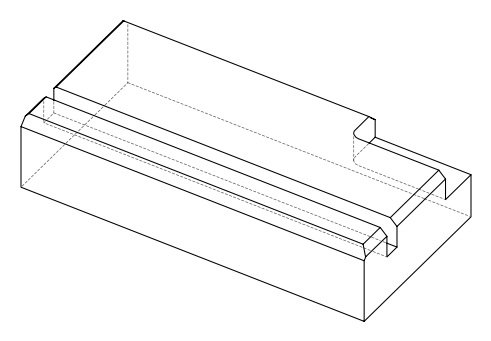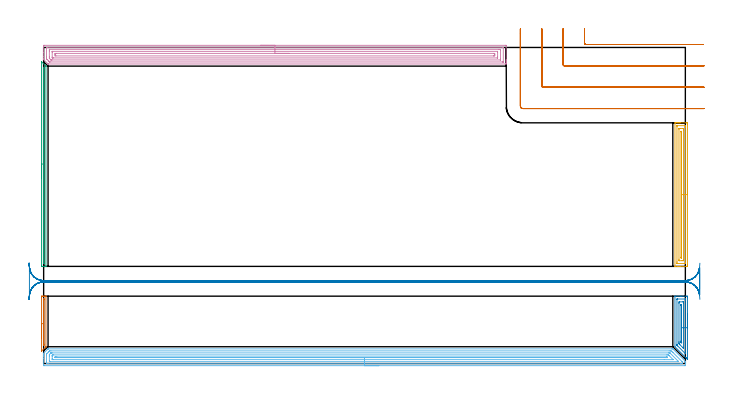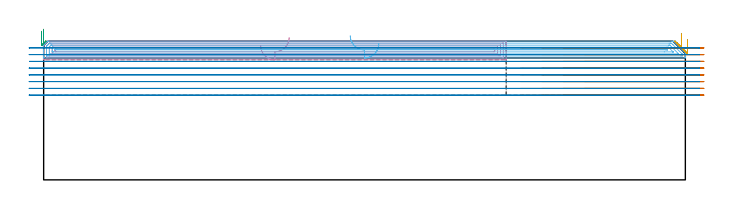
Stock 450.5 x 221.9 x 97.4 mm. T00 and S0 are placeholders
(PLAN: 8 operations, 1 tool changes, 65.1 min)
(1 AREA_MILL | FG_CHAMFER_SURFACE | UGT0205_001 | 0.73 min | 207 mm3)
(2 AREA_MILL_1 | FG_CHAMFER_SURFACE_1 | UGT0205_001 | 1.44 min | 2029 mm3)
(3 AREA_MILL_2 | FG_CHAMFER_SURFACE_2 | UGT0205_001 | 2.41 min | 714 mm3)
(4 AREA_MILL_3 | FG_CHAMFER_SURFACE_3 | UGT0205_001 | 13.23 min | 28424 mm3)
(5 AREA_MILL_4 | FG_CHAMFER_SURFACE_4 | UGT0205_001 | 3.39 min | 4313 mm3)
(6 AREA_MILL_5 | FG_CHAMFER_SURFACE_5 | UGT0205_001 | 18.05 min | 31004 mm3)
(7 MILL_CORNER_NOTCH_RECTANGULAR | CORNER_NOTCH_RECTANGULAR | UGT0201_094 | Follow Part, ap 5, ae 75% | 9.84 min | 250330 mm3)
(8 MILL_RECTANGULAR_SLOT | SLOT_RECTANGULAR | UGT0201_094 | Follow Part, ap 5, ae 75% | 15.98 min | 356415 mm3)
(TOOL UGT0205_001 | Chamfer Mill 20 x 3 x 45 deg. | D20 FL50 Z2)
(TOOL UGT0201_094 | End mill 20 mm | D20 FL38 Z4)
(OP 1 AREA_MILL)
G17 G21 G94 G90
T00 M6
G54
G17 G0 G90 X-1.5 Y18. S1061 M3
G43 Z107.4 H0
Z104.3
G94 G1 Y18.038 Z103.428 F250.
Y18.152 Z102.564
Y18.341 Z101.712
Y18.603 Z100.88
Y18.937 Z100.074
Y19.34 Z99.3
Y19.808 Z98.564
Y20.34 Z97.872
Y20.929 Z97.229
Y21.572 Z96.64
Y22.264 Z96.109
Y23. Z95.64
Y23.774 Z95.237
Y24.58 Z94.903
Y25.412 Z94.641
Y26.264 Z94.452
Y27.128 Z94.338
Y28. Z94.3
Y46.713
X-1.498 Y47.032 Z94.302
X-1.493 Y47.284 Z94.304
X-1.491 Y47.296 Z94.306
X-1.25 Y47.3 Z94.546
X-0.658 Z95.139
X-0.383 Z95.412
X0.166 Z95.965
X0.661 Z96.46
X1.351 Z97.149
X1.442 Z97.241
X1.523 Y47.296 Z97.315
X1.597 Y47.29 Z97.388
X1.6 Y47.159 Z97.4
Y11.96
X1.597 Y11.805 Z97.389
X1.547 Y11.749 Z97.343
X1.396 Y11.596 Z97.196
X-1.471 Y8.728 Z94.326
X-1.495 Y8.714 Z94.302
X-1.496 Y8.715 Z94.301
X-1.499 Y8.743 Z94.299
Y8.887
X-1.5 Y9.03 Z94.3
Y28.
X-0.086 Z95.714
X-0.085 Y44.625 Z95.715
X-0.084 Y44.931 Z95.716
X-0.08 Y45.21 Z95.72
X-0.079 Y45.29 Z95.721
X-0.032 Y45.293 Z95.768
X0.127 Y45.298 Z95.927
X0.173 Y45.293 Z95.973
X0.179 Y45.29 Z95.979
X0.181 Y45.277 Z95.981
X0.184 Y45.239 Z95.984
X0.185 Y44.931 Z95.985
X0.186 Y44.625 Z95.986
Y13.742
X0.185 Y13.436 Z95.985
X0.183 Y13.16 Z95.983
X0.179 Y12.851 Z95.979
X0.096 Y12.755 Z95.896
X0.048 Y12.703 Z95.848
X-0.024 Y12.63 Z95.776
X-0.073 Y12.586 Z95.727
X-0.08 Y12.582 Z95.72
X-0.082 Y12.587 Z95.718
X-0.084 Y12.619 Z95.716
X-0.085 Y12.712 Z95.715
X-0.086 Y12.851 Z95.714
Y28.
Y28.872 Z95.752
Y29.736 Z95.866
Y30.588 Z96.055
Y31.42 Z96.317
Y32.226 Z96.651
Y33. Z97.054
Y33.736 Z97.523
Y34.428 Z98.054
Y35.071 Z98.643
Y35.66 Z99.286
Y36.192 Z99.979
Y36.66 Z100.714
Y37.063 Z101.488
Y37.397 Z102.294
Y37.659 Z103.126
Y37.848 Z103.978
Y37.962 Z104.843
Y38. Z105.714
G0 Z107.4
M5
M2
(OP 2 AREA_MILL_1)
G17 G21 G94 G90
T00 M6
G54
G17 G0 G90 X452. Y35.15 S1061 M3
G43 Z107.4 H0
Z98.6
G94 G1 Y35.112 Z97.728 F250.
Y34.998 Z96.864
Y34.809 Z96.012
Y34.547 Z95.18
Y34.213 Z94.374
Y33.81 Z93.6
Y33.341 Z92.864
Y32.81 Z92.172
Y32.221 Z91.529
Y31.578 Z90.94
Y30.886 Z90.408
Y30.15 Z89.94
Y29.376 Z89.537
Y28.57 Z89.203
Y27.738 Z88.941
Y26.886 Z88.752
Y26.021 Z88.638
Y25.15 Z88.6
Y3.196
X451.992 Y3.019 Z88.606
X451.806 Y3.194 Z88.794
X451.788 Y3.212 Z88.812
X451.713 Y3.287 Z88.887
X451.562 Y3.436 Z89.035
X451.511 Y3.489 Z89.088
X451.321 Y3.679 Z89.278
X451.269 Y3.73 Z89.328
X451.216 Y3.783 Z89.383
X451.029 Y3.971 Z89.57
X450.975 Y4.023 Z89.622
X450.921 Y4.078 Z89.678
X450.736 Y4.263 Z89.863
X450.682 Y4.317 Z89.915
X450.626 Y4.373 Z89.972
X443.2 Y11.8 Z97.399
Y47.253 Z97.4
X443.205 Y47.29 Z97.393
X443.293 Y47.3 Z97.306
X447.253 Z93.346
X448.04 Z92.553
X451.169 Z89.427
X451.562 Y47.297 Z89.033
X451.991 Y47.292 Z88.605
X451.993 Y47.244 Z88.603
X451.999 Y46.811 Z88.601
X452. Y46.371 Z88.6
Y25.15
X450.586 Z90.014
X450.585 Y7.122 Z90.015
X450.584 Y7.025 Z90.016
X450.581 Y6.925 Z90.019
X450.579 Y6.889 Z90.021
X450.562 Y6.9 Z90.038
X450.527 Y6.929 Z90.073
X450.425 Y7.025 Z90.175
X445.12 Y12.33 Z95.48
X444.84 Y12.616 Z95.76
X444.653 Y12.809 Z95.947
X444.621 Y12.852 Z95.979
X444.619 Y12.873 Z95.981
X444.616 Y12.921 Z95.984
X444.614 Y13.118 Z95.986
Y13.214
X444.615 Y44.946 Z95.985
Y45.043
X444.619 Y45.239 Z95.981
X444.621 Y45.28 Z95.979
X444.716 Y45.29 Z95.884
X444.887 Y45.295 Z95.713
X445.143 Y45.299 Z95.457
X450.427 Z90.173
X450.525 Y45.294 Z90.075
X450.558 Y45.29 Z90.042
X450.579 Y45.282 Z90.021
X450.581 Y45.239 Z90.019
X450.585 Y45.14 Z90.015
Y45.043
X450.586 Y44.255 Z90.014
Y25.15
X449.172 Z91.428
X449.171 Y11.195 Z91.429
X449.168 Y10.942 Z91.432
X449.165 Y10.776 Z91.435
X449.16 Y10.75 Z91.44
X449.134 Y10.772 Z91.466
X449.077 Y10.825 Z91.523
X448.921 Y10.979 Z91.679
X446.685 Y13.214 Z93.915
X446.279 Y13.625 Z94.321
X446.047 Y13.864 Z94.553
X446.036 Y14.098 Z94.564
X446.032 Y14.347 Z94.568
X446.029 Y14.982 Z94.571
X446.028 Y15.234 Z94.572
X446.029 Y42.39 Z94.571
X446.03 Y42.641 Z94.57
X446.035 Y43.275 Z94.565
X446.255 Y43.299 Z94.345
X448.896 Z91.704
X448.921 Y43.298 Z91.679
X449.164 Y43.275 Z91.436
X449.168 Y43.026 Z91.432
X449.171 Y42.39 Z91.429
Y42.139
X449.172 Y25.15 Z91.428
X447.757 Z92.843
Y14.982
X447.755 Y14.666 Z92.845
X447.753 Y14.615 Z92.847
X447.751 Y14.61 Z92.849
X447.747 Z92.853
X447.718 Y14.635 Z92.882
X447.601 Y14.751 Z92.999
X447.486 Y14.871 Z93.114
X447.46 Y14.901 Z93.14
X447.45 Y14.932 Z93.15
X447.448 Y14.982 Z93.152
X447.444 Y15.267 Z93.156
X447.443 Y15.582 Z93.157
Y15.867
Y40.622
X447.444 Y40.938 Z93.156
X447.447 Y41.218 Z93.153
X447.449 Y41.272 Z93.151
X447.457 Y41.29 Z93.143
X447.483 Y41.293 Z93.117
X447.6 Y41.295 Z93.
X447.717 Y41.293 Z92.883
X447.743 Y41.29 Z92.857
X447.75 Y41.272 Z92.85
X447.752 Y41.222 Z92.848
X447.756 Y40.907 Z92.844
X447.757 Y40.622 Z92.843
Y40.338
Y25.15
Y24.278 Z92.881
Y23.413 Z92.995
Y22.562 Z93.183
Y21.73 Z93.446
Y20.924 Z93.78
Y20.15 Z94.182
Y19.414 Z94.651
Y18.722 Z95.182
Y18.079 Z95.772
Y17.489 Z96.415
Y16.958 Z97.107
Y16.49 Z97.843
Y16.087 Z98.616
Y15.753 Z99.422
Y15.491 Z100.254
Y15.302 Z101.106
Y15.188 Z101.971
Y15.15 Z102.843
G0 Z107.4
M5
M2
(OP 3 AREA_MILL_2)
G17 G21 G94 G90
T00 M6
G54
G17 G0 G90 X-1.5 Y130.05 S1061 M3
G43 Z107.4 H0
Z104.3
G94 G1 Y130.088 Z103.428 F250.
Y130.202 Z102.564
Y130.391 Z101.712
Y130.653 Z100.88
Y130.987 Z100.074
Y131.39 Z99.3
Y131.858 Z98.564
Y132.39 Z97.872
Y132.979 Z97.229
Y133.622 Z96.64
Y134.314 Z96.108
Y135.05 Z95.64
Y135.824 Z95.237
Y136.63 Z94.903
Y137.462 Z94.641
Y138.314 Z94.452
Y139.178 Z94.338
Y140.05 Z94.3
Y211.573
X-1.499 Y211.868 Z94.299
X-1.497 Y211.889 Z94.3
X-1.496 Z94.301
X-1.478 Y211.879 Z94.319
X1.402 Y208.998 Z97.202
X1.549 Y208.849 Z97.345
X1.597 Y208.795 Z97.389
X1.6 Y208.644 Z97.4
Y68.337
X1.597 Y68.21 Z97.388
X1.525 Y68.204 Z97.317
X1.446 Y68.2 Z97.245
X0.815 Z96.615
X0.152 Z95.951
X-0.383 Z95.412
X-0.651 Z95.146
X-1.25 Y68.202 Z94.546
X-1.492 Y68.204 Z94.306
X-1.493 Y68.213 Z94.304
X-1.5 Y68.466 Z94.3
Y140.05
X-0.086 Z95.714
Y207.142
X-0.085 Y207.447 Z95.715
X-0.082 Y207.754 Z95.718
X-0.079 Y208.013 Z95.721
X0.179 Y207.754 Z95.979
X0.182 Y207.448 Z95.982
X0.185 Y207.17 Z95.985
X0.186 Y189.669 Z95.986
X0.185 Y70.38 Z95.985
X0.184 Y70.28 Z95.984
X0.182 Y70.231 Z95.982
X0.18 Y70.215 Z95.98
X0.087 Y70.208 Z95.887
X-0.031 Y70.202 Z95.769
X-0.073 Y70.207 Z95.727
X-0.079 Y70.21 Z95.721
X-0.082 Y70.221 Z95.718
X-0.084 Y70.257 Z95.716
X-0.086 Y70.565 Z95.714
Y70.844
Y140.05
Y140.922 Z95.752
Y141.786 Z95.866
Y142.638 Z96.055
Y143.47 Z96.317
Y144.276 Z96.651
Y145.05 Z97.054
Y145.786 Z97.523
Y146.478 Z98.054
Y147.121 Z98.643
Y147.71 Z99.286
Y148.242 Z99.978
Y148.71 Z100.714
Y149.113 Z101.488
Y149.447 Z102.294
Y149.709 Z103.126
Y149.898 Z103.978
Y150.012 Z104.843
Y150.05 Z105.714
G0 Z107.4
M5
M2
(OP 4 AREA_MILL_3)
G17 G21 G94 G90
T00 M6
G54
G17 G0 G90 X152.35 Y223.4 S1061 M3
G43 Z107.4 H0
Z94.3
G94 G1 X152.388 Z93.428 F250.
X152.502 Z92.564
X152.691 Z91.712
X152.953 Z90.88
X153.287 Z90.074
X153.69 Z89.3
X154.158 Z88.564
X154.69 Z87.872
X155.279 Z87.229
X155.922 Z86.64
X156.614 Z86.109
X157.35 Z85.64
X158.124 Z85.237
X158.93 Z84.903
X159.762 Z84.641
X160.614 Z84.452
X161.478 Z84.338
X162.35 Z84.3
X324.079
X324.567 Y223.395 Z84.303
X324.69 Y223.392 Z84.306
X324.7 Y223.264 Z84.433
Y213.338 Z94.357
Y212.801 Z94.896
Y212.46 Z95.236
Y211.923 Z95.773
Y211.582 Z96.113
Y210.899 Z96.801
Y210.614 Z97.086
X324.697 Y210.455 Z97.238
X324.69 Y210.302 Z97.389
X324.526 Y210.3 Z97.4
X3.287 Y210.306 Z97.394
X3.154 Y210.304 Z97.391
X3.087 Y210.322 Z97.372
X2.982 Y210.417 Z97.281
X2.939 Y210.461 Z97.238
X2.865 Y210.535 Z97.165
X0.174 Y213.226 Z94.472
X0.065 Y213.338 Z94.361
X0.01 Y213.396 Z94.303
X0. Y214.021 Z93.679
Y215.435 Z92.261
Y218.338 Z89.358
Y222.387 Z85.311
X0.005 Y222.996 Z84.701
X0.01 Y223.392 Z84.305
X0.214 Y223.396 Z84.302
X0.621 Y223.4 Z84.3
X162.35
Y221.986 Z85.714
X322.292 Y221.985 Z85.715
X322.429 Y221.984 Z85.716
X322.65 Y221.979 Z85.721
X322.691 Y221.972 Z85.728
X322.695 Y221.942 Z85.758
X322.698 Y221.91 Z85.79
X322.7 Y221.718 Z85.982
X322.699 Y211.926 Z95.774
X322.697 Y211.819 Z95.881
X322.691 Y211.748 Z95.952
X322.686 Y211.721 Z95.979
X322.67 Y211.719 Z95.981
X322.292 Y211.715 Z95.985
X322.157 Y211.714 Z95.986
X4.947 Y211.721 Z95.979
X4.195 Y211.726 Z95.974
X4.149 Y211.727 Z95.973
X4.1 Y211.762 Z95.938
X3.995 Y211.861 Z95.839
X3.79 Y212.062 Z95.638
X3.39 Y212.46 Z95.24
X2.512 Y213.338 Z94.362
X2.408 Y213.443 Z94.257
X2.027 Y213.835 Z93.865
X2.01 Y214.216 Z93.484
X2.002 Y214.614 Z93.086
X2. Y215.094 Z92.606
Y215.494 Z92.206
X2.001 Y221.774 Z85.926
X2.003 Y221.881 Z85.819
X2.009 Y221.951 Z85.749
X2.014 Y221.979 Z85.721
X2.029 Y221.981 Z85.719
X2.408 Y221.985 Z85.715
X2.543 Y221.986 Z85.714
X162.35
Y220.572 Z87.128
X319.612 Y220.571 Z87.129
X320.296 Y220.568 Z87.132
X320.505 Y220.564 Z87.136
X320.69 Y220.547 Z87.153
X320.695 Y220.362 Z87.338
X320.699 Y220.172 Z87.528
X320.7 Y214.025 Z93.675
X320.696 Y213.338 Z94.362
X320.693 Y213.154 Z94.546
X320.684 Y213.135 Z94.565
X320.664 Y213.133 Z94.567
X320.612 Y213.13 Z94.57
X320.505 Y213.129 Z94.571
X5.982 Y213.135 Z94.565
X5.293 Y213.137 Z94.563
X5.193 Y213.14 Z94.56
X5.171 Y213.141 Z94.559
X5.136 Y213.17 Z94.53
X5.088 Y213.213 Z94.487
X4.962 Y213.338 Z94.362
X4.195 Y214.108 Z93.592
X4.095 Y214.216 Z93.484
X4.01 Y214.314 Z93.386
X4.004 Y214.403 Z93.297
X4.001 Y215.094 Z92.606
X4. Y215.285 Z92.415
Y219.484 Z88.216
Y219.675 Z88.025
X4.004 Y220.362 Z87.338
X4.007 Y220.546 Z87.154
X4.016 Y220.565 Z87.135
X4.036 Y220.567 Z87.133
X4.088 Y220.57 Z87.13
X4.195 Y220.571 Z87.129
X162.35 Y220.572 Z87.128
Y219.157 Z88.543
X318.559
X318.635 Y219.156 Z88.544
X318.67 Y219.153 Z88.547
X318.685 Y219.151 Z88.549
X318.69 Y219.137 Z88.563
X318.694 Y219.035 Z88.665
X318.7 Y218.624 Z89.076
Y215.112 Z92.588
X318.696 Y214.664 Z93.036
X318.692 Y214.557 Z93.143
X318.69 Y214.55 Z93.15
X318.678 Y214.547 Z93.153
X318.64 Y214.544 Z93.156
X318.573 Y214.543 Z93.157
X318.385
X6.875 Y214.549 Z93.151
X6.535 Y214.55 Z93.15
X6.339 Y214.553 Z93.147
X6.242 Y214.556 Z93.144
X6.199 Y214.562 Z93.138
X6.168 Y214.592 Z93.108
X6.063 Y214.698 Z93.002
X6.01 Y214.769 Z92.931
X6.006 Y214.871 Z92.829
X6. Y215.076 Z92.624
Y218.588 Z89.112
X6.003 Y219.036 Z88.664
X6.008 Y219.143 Z88.557
X6.01 Y219.15 Z88.55
X6.022 Y219.153 Z88.547
X6.059 Y219.156 Z88.544
X6.127 Y219.157 Z88.543
X6.314
X162.35
Y217.743 Z89.957
X316.038
X316.69 Y217.728 Z89.972
X316.698 Y217.079 Z90.621
X316.699 Y216.85 Z90.85
X316.696 Y216.203 Z91.497
X316.69 Y215.972 Z91.728
X316.052 Y215.957 Z91.743
X316.038
X8.671 Y215.963 Z91.737
X8.01 Y215.972 Z91.728
X8.001 Y216.621 Z91.079
Y216.85 Z90.85
X8.004 Y217.497 Z90.203
X8.01 Y217.728 Z89.972
X8.647 Y217.743 Z89.957
X8.662
X162.35
X163.222 Z89.995
X164.087 Z90.109
X164.938 Z90.298
X165.77 Z90.56
X166.576 Z90.894
X167.35 Z91.297
X168.086 Z91.765
X168.778 Z92.296
X169.421 Z92.886
X170.01 Z93.529
X170.542 Z94.221
X171.01 Z94.957
X171.413 Z95.731
X171.747 Z96.537
X172.009 Z97.369
X172.198 Z98.22
X172.312 Z99.085
X172.35 Z99.957
G0 Z107.4
M5
M2
(OP 5 AREA_MILL_4)
G17 G21 G94 G90
T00 M6
G54
G17 G0 G90 X452. Y128.6 S1061 M3
G43 Z107.4 H0
Z98.6
G94 G1 Y128.562 Z97.728 F250.
Y128.448 Z96.864
Y128.259 Z96.012
Y127.997 Z95.18
Y127.663 Z94.374
Y127.26 Z93.6
Y126.792 Z92.864
Y126.26 Z92.172
Y125.671 Z91.529
Y125.028 Z90.94
Y124.336 Z90.408
Y123.6 Z89.94
Y122.826 Z89.537
Y122.02 Z89.203
Y121.188 Z88.941
Y120.336 Z88.752
Y119.472 Z88.638
Y118.6 Z88.6
Y69.216
X451.999 Y68.769 Z88.601
X451.995 Y68.332 Z88.603
X451.991 Y68.209 Z88.605
X451.562 Y68.2 Z89.034
X447.16 Z93.434
X446.525 Z94.073
X446.279 Z94.318
X445.644 Z94.953
X445.399 Z95.197
X444.908 Z95.691
X443.442 Y68.201 Z97.156
X443.206 Y68.21 Z97.392
X443.2 Y68.324 Z97.4
Y168.876
X443.206 Y168.99 Z97.392
X443.444 Y169. Z97.155
X444.129 Z96.47
X444.908 Z95.691
X445.399 Z95.197
X445.644 Z94.953
X446.279 Z94.318
X446.525 Z94.073
X447.16 Z93.434
X451.245 Z89.352
X451.562 Y168.997 Z89.035
X451.991 Y168.991 Z88.605
X451.995 Y168.868 Z88.603
X451.999 Y168.431 Z88.601
X452. Y167.989 Z88.6
Y118.6
X450.586 Z90.014
Y70.549
X450.585 Y70.35 Z90.015
X450.582 Y70.252 Z90.018
X450.579 Y70.212 Z90.021
X450.491 Y70.207 Z90.109
X450.145 Y70.201 Z90.455
X444.863 Z95.737
X444.697 Y70.205 Z95.903
X444.621 Y70.21 Z95.979
X444.615 Y70.45 Z95.985
Y70.549
X444.614 Y71.342 Z95.986
Y166.651
X444.615 Y166.85 Z95.985
X444.618 Y166.948 Z95.982
X444.621 Y166.988 Z95.979
X444.709 Y166.993 Z95.891
X445.055 Y166.999 Z95.545
X450.337 Z90.263
X450.503 Y166.995 Z90.097
X450.579 Y166.99 Z90.021
X450.585 Y166.75 Z90.015
Y166.651
X450.586 Y165.859 Z90.014
Y118.6
X449.172 Z91.428
X449.171 Y72.965 Z91.429
X449.167 Y72.328 Z91.433
X449.165 Y72.211 Z91.435
X449.045 Y72.202 Z91.555
X448.921 Y72.201 Z91.679
X448.167 Y72.2 Z92.433
X446.406 Z94.194
X446.279 Y72.201 Z94.321
X446.152 Y72.204 Z94.448
X446.069 Y72.21 Z94.531
X446.035 Y72.221 Z94.565
X446.032 Y72.245 Z94.568
X446.03 Y72.328 Z94.57
X446.029 Y72.582 Z94.571
X446.028 Y73.218 Z94.572
X446.029 Y164.235 Z94.571
X446.033 Y164.872 Z94.567
X446.036 Y164.989 Z94.564
X446.155 Y164.998 Z94.445
X446.279 Y164.999 Z94.321
X447.033 Y165. Z93.567
X448.794 Z91.806
X448.921 Y164.999 Z91.679
X449.048 Y164.996 Z91.552
X449.131 Y164.99 Z91.469
X449.165 Y164.979 Z91.435
X449.168 Y164.955 Z91.432
X449.17 Y164.872 Z91.43
X449.171 Y164.618 Z91.429
X449.172 Y163.982 Z91.428
Y118.6
X447.757 Z92.843
Y74.68
X447.754 Y74.397 Z92.846
X447.75 Y74.236 Z92.85
X447.747 Y74.209 Z92.853
X447.73 Y74.206 Z92.87
X447.687 Y74.203 Z92.913
X447.6 Y74.201 Z93.
X447.513 Y74.203 Z93.087
X447.47 Y74.206 Z93.13
X447.453 Y74.209 Z93.147
X447.45 Y74.236 Z93.15
X447.447 Y74.394 Z93.153
X447.443 Y74.711 Z93.157
Y162.52
X447.446 Y162.803 Z93.154
X447.45 Y162.964 Z93.15
X447.453 Y162.991 Z93.147
X447.47 Y162.994 Z93.13
X447.513 Y162.997 Z93.087
X447.6 Y162.999 Z93.
X447.687 Y162.997 Z92.913
X447.73 Y162.994 Z92.87
X447.747 Y162.991 Z92.853
X447.75 Y162.964 Z92.85
X447.753 Y162.806 Z92.847
X447.757 Y162.489 Z92.843
Y118.6
Y117.728 Z92.881
Y116.864 Z92.995
Y116.012 Z93.183
Y115.18 Z93.446
Y114.374 Z93.78
Y113.6 Z94.182
Y112.864 Z94.651
Y112.172 Z95.182
Y111.529 Z95.772
Y110.94 Z96.415
Y110.408 Z97.107
Y109.94 Z97.843
Y109.537 Z98.616
Y109.203 Z99.422
Y108.941 Z100.254
Y108.752 Z101.106
Y108.638 Z101.971
Y108.6 Z102.843
G0 Z107.4
M5
M2
(OP 6 AREA_MILL_5)
G17 G21 G94 G90
T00 M6
G54
G17 G0 G90 X235.25 Y-1.5 S1061 M3
G43 Z107.4 H0
Z95.6
G94 G1 X235.212 Z94.728 F250.
X235.098 Z93.864
X234.909 Z93.012
X234.647 Z92.18
X234.313 Z91.374
X233.91 Z90.6
X233.442 Z89.864
X232.91 Z89.172
X232.321 Z88.529
X231.678 Z87.94
X230.986 Z87.409
X230.25 Z86.94
X229.476 Z86.537
X228.67 Z86.203
X227.838 Z85.941
X226.987 Z85.752
X226.122 Z85.638
X225.25 Z85.6
X0.616 Y-1.499 Z85.601
X0.056 Y-1.494 Z85.604
X0.008 Y-1.492 Z85.606
X0. Y-0.937 Z86.161
Y3.511 Z90.605
Y4.953 Z92.049
Y5.289 Z92.385
Y5.963 Z93.062
Y7.068 Z94.167
X0.002 Y7.192 Z94.288
X0.02 Y7.222 Z94.318
X2.98 Y10.181 Z97.278
X3.031 Y10.23 Z97.327
X3.106 Y10.299 Z97.384
X3.295 Y10.3 Z97.4
X440.953
X441.695 Y10.296 Z97.39
X441.814 Y10.186 Z97.285
X450.395 Y1.605 Z88.704
X450.49 Y1.5 Z88.595
X450.5 Y1.395 Z88.494
Y1.287 Z88.386
Y0.626 Z87.726
Y-0.047 Z87.048
Y-1.273 Z85.824
X450.498 Y-1.491 Z85.605
X450.048 Y-1.5 Z85.6
X225.25
Y-0.086 Z87.014
X3.334
X2.438 Y-0.084 Z87.016
X2.402 Y-0.082 Z87.018
X2.01 Y-0.047 Z87.053
X2.003 Y0.35 Z87.45
X2.001 Y0.842 Z87.942
X2. Y1.242 Z88.342
X2.001 Y6.179 Z93.279
X2.003 Y6.576 Z93.676
X2.01 Y6.701 Z93.801
X2.017 Y6.756 Z93.856
X2.346 Y7.096 Z94.196
X3.295 Y8.046 Z95.146
X3.699 Y8.445 Z95.545
X4.109 Y8.847 Z95.947
X4.156 Y8.88 Z95.98
X5.082 Y8.886 Z95.986
X439.128
X440.022 Y8.884 Z95.984
X440.059 Y8.883 Z95.983
X440.691 Y8.847 Z95.947
X440.953 Y8.593 Z95.693
X441.592 Y7.958 Z95.058
X441.846 Y7.704 Z94.804
X448.098 Y1.452 Z88.552
X448.401 Y1.145 Z88.245
X448.474 Y1.068 Z88.168
X448.489 Y1.049 Z88.149
X448.493 Y1.024 Z88.124
X448.497 Y0.976 Z88.076
X448.499 Y0.842 Z87.942
X448.498 Y0.444 Z87.544
X448.49 Y-0.047 Z87.053
X448.133 Y-0.082 Z87.018
X448.098 Y-0.083 Z87.017
X447.244 Y-0.086 Z87.014
X225.25
Y1.328 Z88.428
X4.593 Y1.329 Z88.429
X4.188 Y1.33 Z88.43
X4.054 Y1.333 Z88.433
X4.014 Y1.335 Z88.435
X4.008 Y1.419 Z88.519
X4.003 Y1.544 Z88.644
X4.001 Y1.732 Z88.832
X4. Y1.919 Z89.019
Y5.289 Z92.389
Y5.477 Z92.577
X4.007 Y6.179 Z93.279
X4.01 Y6.271 Z93.371
X4.039 Y6.328 Z93.428
X4.188 Y6.486 Z93.586
X4.924 Y7.225 Z94.325
X5.082 Y7.381 Z94.481
X5.151 Y7.443 Z94.543
X5.178 Y7.465 Z94.565
X5.204 Y7.467 Z94.567
X5.326 Y7.47 Z94.57
X5.57 Y7.471 Z94.571
X5.975 Y7.472 Z94.572
X438.762 Y7.471 Z94.571
X439.166 Y7.47 Z94.57
X439.571 Y7.466 Z94.566
X439.62 Y7.465 Z94.565
X439.648 Y7.443 Z94.543
X439.706 Y7.391 Z94.491
X439.816 Y7.284 Z94.384
X445.419 Y1.681 Z88.781
X445.747 Y1.342 Z88.442
X445.656 Y1.336 Z88.436
X445.419 Y1.332 Z88.432
X444.93 Y1.329 Z88.429
X225.25 Y1.328 Z88.428
Y2.743 Z89.843
X6.868
X6.745 Y2.744 Z89.844
X6.074 Y2.75 Z89.85
X6.01 Y2.762 Z89.862
X6.007 Y2.861 Z89.961
X6.003 Y3.069 Z90.169
X6. Y3.485 Z90.585
Y5.264 Z92.364
Y5.289 Z92.389
X6.007 Y5.721 Z92.821
X6.01 Y5.828 Z92.928
X6.058 Y5.897 Z92.997
X6.157 Y5.998 Z93.098
X6.204 Y6.044 Z93.144
X6.29 Y6.05 Z93.15
X6.482 Y6.053 Z93.153
X6.868 Y6.057 Z93.157
X437.502
X438.273 Y6.056 Z93.156
X438.398 Y6.055 Z93.155
X438.583 Y6.05 Z93.15
X438.965 Y5.68 Z92.78
X439.166 Y5.484 Z92.584
X441.846 Y2.805 Z89.905
X441.882 Y2.767 Z89.867
X441.89 Y2.757 Z89.857
X441.891 Y2.75 Z89.85
X441.888 Y2.749 Z89.849
X441.846 Y2.746 Z89.846
X441.723 Y2.744 Z89.844
X435.704 Y2.743 Z89.843
X225.25
Y4.157 Z91.257
X8.004 Y4.158 Z91.258
X8.001 Y4.161 Z91.261
X8.004 Y4.4 Z91.5
X8.009 Y4.563 Z91.663
X8.013 Y4.636 Z91.736
X8.166 Y4.639 Z91.739
X8.411 Y4.642 Z91.742
X8.654 Y4.643 Z91.743
X9.303
X437.136
X437.38 Y4.642 Z91.742
X437.461 Y4.64 Z91.74
X437.525 Y4.636 Z91.736
X437.559 Y4.631 Z91.731
X437.585 Y4.607 Z91.707
X437.795 Y4.4 Z91.5
X437.933 Y4.256 Z91.356
X438.013 Y4.164 Z91.264
X437.868 Y4.161 Z91.261
X437.623 Y4.158 Z91.258
X437.38 Y4.157 Z91.257
X436.731
X225.25
X224.378 Z91.295
X223.514 Z91.409
X222.662 Z91.598
X221.83 Z91.86
X221.024 Z92.194
X220.25 Z92.597
X219.514 Z93.065
X218.822 Z93.596
X218.179 Z94.186
X217.59 Z94.829
X217.059 Z95.521
X216.59 Z96.257
X216.187 Z97.031
X215.853 Z97.837
X215.591 Z98.669
X215.402 Z99.52
X215.288 Z100.385
X215.25 Z101.257
G0 Z107.4
M5
M2
(OP 7 MILL_CORNER_NOTCH_RECTANGULAR)
G17 G21 G94 G90
T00 M6
G54
G17 G0 G90 X379.7 Y234.9 S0 M3
G43 Z107.4 H0
Z92.662
G94 G1 Y231.9 F250.
Y224.994 F500.
G3 X380.694 Y224. R1.
G1 X460.277
X463.277 F250.
G0 Z107.4
X364.7 Y234.9
Z92.662
G1 Y231.9
Y209.995 F500.
G3 X365.695 Y209. R1.
G1 X460.5
X463.5 F250.
G0 Z107.4
X349.7 Y234.9
Z92.662
G1 Y231.9
Y194.995 F500.
G3 X350.695 Y194. R1.
G1 X460.5
X463.5 F250.
G0 Z107.4
X334.7 Y234.9
Z92.662
G1 Y231.9
Y180.8 F500.
G3 X336.5 Y179. R1.8
G1 X460.5
X463.5 F250.
G0 Z107.4
X379.7 Y234.9
Z87.925
G1 Y231.9
Y224.994 F500.
G3 X380.694 Y224. R1.
G1 X460.277
X463.277 F250.
G0 Z107.4
X364.7 Y234.9
Z87.925
G1 Y231.9
Y209.995 F500.
G3 X365.695 Y209. R1.
G1 X460.5
X463.5 F250.
G0 Z107.4
X349.7 Y234.9
Z87.925
G1 Y231.9
Y194.995 F500.
G3 X350.695 Y194. R1.
G1 X460.5
X463.5 F250.
G0 Z107.4
X334.7 Y234.9
Z87.925
G1 Y231.9
Y180.8 F500.
G3 X336.5 Y179. R1.8
G1 X460.5
X463.5 F250.
G0 Z107.4
X379.7 Y234.9
Z83.187
G1 Y231.9
Y224.994 F500.
G3 X380.694 Y224. R1.
G1 X460.277
X463.277 F250.
G0 Z107.4
X364.7 Y234.9
Z83.187
G1 Y231.9
Y209.995 F500.
G3 X365.695 Y209. R1.
G1 X460.5
X463.5 F250.
G0 Z107.4
X349.7 Y234.9
Z83.187
G1 Y231.9
Y194.995 F500.
G3 X350.695 Y194. R1.
G1 X460.5
X463.5 F250.
G0 Z107.4
X334.7 Y234.9
Z83.187
G1 Y231.9
Y180.8 F500.
G3 X336.5 Y179. R1.8
G1 X460.5
X463.5 F250.
G0 Z107.4
X379.7 Y234.9
Z78.45
G1 Y231.9
Y224.994 F500.
G3 X380.694 Y224. R1.
G1 X460.277
X463.277 F250.
G0 Z107.4
X364.7 Y234.9
Z78.45
G1 Y231.9
Y209.995 F500.
G3 X365.695 Y209. R1.
G1 X460.5
X463.5 F250.
G0 Z107.4
X349.7 Y234.9
Z78.45
G1 Y231.9
Y194.995 F500.
G3 X350.695 Y194. R1.
G1 X460.5
X463.5 F250.
G0 Z107.4
X334.7 Y234.9
Z78.45
G1 Y231.9
Y180.8 F500.
G3 X336.5 Y179. R1.8
G1 X460.5
X463.5 F250.
G0 Z107.4
X379.7 Y234.9
Z73.712
G1 Y231.9
Y224.994 F500.
G3 X380.694 Y224. R1.
G1 X460.277
X463.277 F250.
G0 Z107.4
X364.7 Y234.9
Z73.712
G1 Y231.9
Y209.995 F500.
G3 X365.695 Y209. R1.
G1 X460.5
X463.5 F250.
G0 Z107.4
X349.7 Y234.9
Z73.712
G1 Y231.9
Y194.995 F500.
G3 X350.695 Y194. R1.
G1 X460.5
X463.5 F250.
G0 Z107.4
X334.7 Y234.9
Z73.712
G1 Y231.9
Y180.8 F500.
G3 X336.5 Y179. R1.8
G1 X460.5
X463.5 F250.
G0 Z107.4
X379.7 Y234.9
Z68.975
G1 Y231.9
Y224.994 F500.
G3 X380.694 Y224. R1.
G1 X460.277
X463.277 F250.
G0 Z107.4
X364.7 Y234.9
Z68.975
G1 Y231.9
Y209.995 F500.
G3 X365.695 Y209. R1.
G1 X460.5
X463.5 F250.
G0 Z107.4
X349.7 Y234.9
Z68.975
G1 Y231.9
Y194.995 F500.
G3 X350.695 Y194. R1.
G1 X460.5
X463.5 F250.
G0 Z107.4
X334.7 Y234.9
Z68.975
G1 Y231.9
Y180.8 F500.
G3 X336.5 Y179. R1.8
G1 X460.5
X463.5 F250.
G0 Z107.4
X379.7 Y234.9
Z64.237
G1 Y231.9
Y224.994 F500.
G3 X380.694 Y224. R1.
G1 X460.277
X463.277 F250.
G0 Z107.4
X364.7 Y234.9
Z64.237
G1 Y231.9
Y209.995 F500.
G3 X365.695 Y209. R1.
G1 X460.5
X463.5 F250.
G0 Z107.4
X349.7 Y234.9
Z64.237
G1 Y231.9
Y194.995 F500.
G3 X350.695 Y194. R1.
G1 X460.5
X463.5 F250.
G0 Z107.4
X334.7 Y234.9
Z64.237
G1 Y231.9
Y180.8 F500.
G3 X336.5 Y179. R1.8
G1 X460.5
X463.5 F250.
G0 Z107.4
X379.7 Y234.9
Z59.5
G1 Y231.9
Y224.994 F500.
G3 X380.694 Y224. R1.
G1 X460.277
X463.277 F250.
G0 Z107.4
X364.7 Y234.9
Z59.5
G1 Y231.9
Y209.995 F500.
G3 X365.695 Y209. R1.
G1 X460.5
X463.5 F250.
G0 Z107.4
X349.7 Y234.9
Z59.5
G1 Y231.9
Y194.995 F500.
G3 X350.695 Y194. R1.
G1 X460.5
X463.5 F250.
G0 Z107.4
X334.7 Y234.9
Z59.5
G1 Y231.9
Y180.8 F500.
G3 X336.5 Y179. R1.8
G1 X460.5
X463.5 F250.
G0 Z107.4
M5
M2
(OP 8 MILL_RECTANGULAR_SLOT)
G17 G21 G94 G90
T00 M6
G54
G17 G0 G90 X-10.202 Y45.083 S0 M3
G43 Z107.4 H0
Z92.662
G94 G1 X-9.97 Y48.074 F250.
G2 X0. Y57.3 R10. F500.
G1 X450.5
G2 X460.113 Y50.056 R10.
G1 X460.142 Y50.048
G3 X460.5 Y52.701 R10.
G1 Y62.803
G3 X460.142 Y65.454 R10.
G1 X460.113 Y65.446
G2 X450.5 Y58.2 R10.
G1 X0.
G2 X-9.97 Y67.426 R10.
G1 X-10.202 Y70.417 F250.
G0 Y45.083 Z87.925
G1 X-9.97 Y48.074
G2 X0. Y57.3 R10. F500.
G1 X450.5
G2 X460.47 Y48.074 R10.
G1 X460.5
Y67.426
X460.47
G2 X450.5 Y58.2 R10.
G1 X0.
G2 X-9.97 Y67.426 R10.
G1 X-10.202 Y70.417 F250.
G0 Z107.4
X460.702
Z83.187
G1 X460.47 Y67.426
G2 X450.5 Y58.2 R10. F500.
G1 X0.
G2 X-9.97 Y67.426 R10.
G1 X-10.
Y48.074
X-9.97
G2 X0. Y57.3 R10.
G1 X450.5
G2 X460.47 Y48.074 R10.
G1 X460.702 Y45.083 F250.
G0 Z107.4
X-10.202
Z78.45
G1 X-9.97 Y48.074
G2 X0. Y57.3 R10. F500.
G1 X450.5
G2 X460.47 Y48.074 R10.
G1 X460.5
Y67.426
X460.47
G2 X450.5 Y58.2 R10.
G1 X0.
G2 X-9.97 Y67.426 R10.
G1 X-10.202 Y70.417 F250.
G0 Y45.083 Z73.712
G1 X-9.97 Y48.074
G2 X0. Y57.3 R10. F500.
G1 X450.5
G2 X460.47 Y48.074 R10.
G1 X460.5
Y67.426
X460.47
G2 X450.5 Y58.2 R10.
G1 X0.
G2 X-9.97 Y67.426 R10.
G1 X-10.202 Y70.417 F250.
G0 Y45.083 Z68.975
G1 X-9.97 Y48.074
G2 X0. Y57.3 R10. F500.
G1 X450.5
G2 X460.47 Y48.074 R10.
G1 X460.5
Y67.426
X460.47
G2 X450.5 Y58.2 R10.
G1 X0.
G2 X-9.97 Y67.426 R10.
G1 X-10.202 Y70.417 F250.
G0 Y45.083 Z64.237
G1 X-9.97 Y48.074
G2 X0. Y57.3 R10. F500.
G1 X450.5
G2 X460.47 Y48.074 R10.
G1 X460.5
Y67.426
X460.47
G2 X450.5 Y58.2 R10.
G1 X0.
G2 X-9.97 Y67.426 R10.
G1 X-10.202 Y70.417 F250.
G0 Y45.083 Z59.5
G1 X-9.97 Y48.074
G2 X0. Y57.3 R10. F500.
G1 X450.5
G2 X460.47 Y48.074 R10.
G1 X460.5
Y67.426
X460.47
G2 X450.5 Y58.2 R10.
G1 X0.
G2 X-9.97 Y67.426 R10.
G1 X-10.202 Y70.417 F250.
G0 Z107.4
M5
M2
